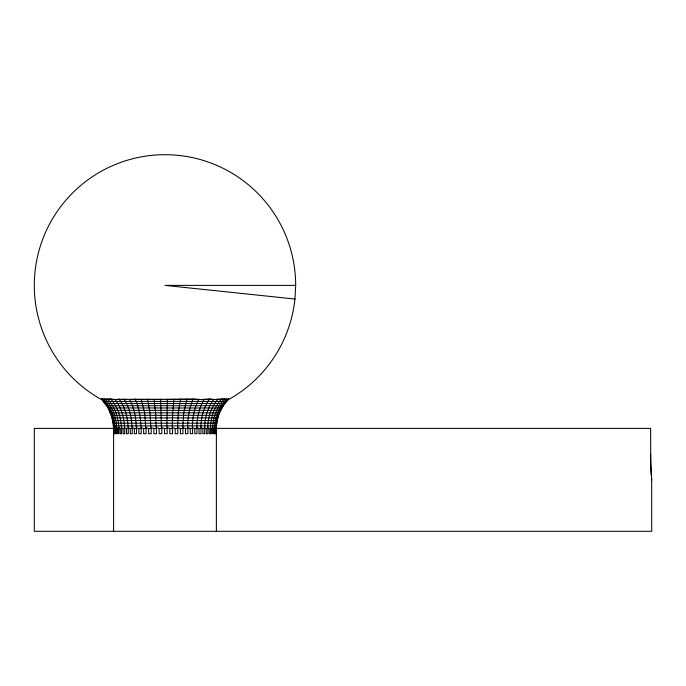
<?xml version="1.0" encoding="UTF-8"?>
<svg xmlns="http://www.w3.org/2000/svg" width="686" height="686" viewBox="0 0 686 686"><rect width="100%" height="100%" fill="white"/><g stroke="black" fill="none" stroke-linecap="round" stroke-linejoin="round"><path stroke-width="1.03" d="M166.87 428.553L167.315 399.312L193.16 398.969L202.104 399.621L209.633 398.858L213.277 399.449M215.833 427.661L215.867 428.553L216.399 428.553L216.373 427.661L216.133 433.698M172.237 428.553L172.675 412.809L173.97 399.209M177.52 428.553L178.283 412.809L180.564 399.063M216.407 425.869C216.973 415.793 221.621 406.241 228.695 399.132L227.855 399.175C218.697 408.041 214.692 421.161 215.713 433.698L215.138 433.698L214.641 427.661L214.538 433.698L213.698 433.698L213.698 428.553L212.96 427.661L212.823 428.553L211.725 428.553L210.748 427.661L210.593 428.553L209.239 428.553L208.038 427.661L207.849 428.553L206.263 428.553L204.857 427.661L204.642 428.553L202.842 428.553L201.238 427.661L201.007 428.553L199 428.553L197.225 427.661L196.968 428.553L194.79 428.553L192.86 427.661L192.586 428.553L190.245 428.553L188.187 427.661L187.895 428.553L185.434 428.553L183.256 427.661L182.956 428.553L180.392 428.553L178.128 427.661L177.82 428.553L175.187 428.553L172.863 427.661L172.546 428.553L169.871 428.553L167.504 427.661L167.187 428.553L164.494 428.553L162.119 427.661L161.802 428.553L159.126 428.553L156.76 427.661L156.451 428.553L153.818 428.553L151.495 427.661L151.194 428.553L148.639 428.553L146.384 427.661L146.092 428.553L143.64 428.553L141.47 427.661L141.196 428.553L138.872 428.553L136.814 427.661L136.557 428.553L134.387 428.553L132.467 427.661L132.235 428.553L130.237 428.553L128.479 427.661L128.265 428.553L126.473 428.553L124.886 427.661L124.706 428.553L123.128 428.553L121.739 427.661L121.585 428.553L120.247 428.553L119.064 427.661L118.935 428.553L117.846 428.553L116.886 427.661L116.791 433.698L115.968 433.698L115.968 428.553L115.239 427.661L115.179 433.698L114.631 433.698L114.631 428.553L114.142 427.661L114.108 428.553L113.567 428.553L113.619 427.661L113.833 433.698M182.665 428.553L183.745 412.809L186.961 399.063M187.621 428.553C187.698 418.494 189.044 408.239 193.16 398.969M192.329 428.553C192.389 418.537 194.112 408.316 198.786 399.372M196.736 428.553C196.796 418.366 198.94 407.93 204.359 399.183M200.792 428.553C200.844 418.117 203.468 407.415 209.633 398.858M204.454 428.553L205.063 420.527L206.863 412.809L209.787 405.692L213.715 399.449L227.855 399.175M207.686 428.553C207.712 417.954 211.117 407.184 218.054 399.063M210.456 428.553C210.465 417.808 214.246 406.952 221.561 398.995M212.72 428.553C212.72 417.697 216.827 406.781 224.416 398.952L226.8 399.449M214.469 428.553C214.461 417.637 218.791 406.721 226.543 398.995M215.979 426.761L215.867 433.698L216.399 433.698M216.322 433.698C215.515 421.144 219.46 407.964 228.695 399.132M113.533 399.449C110.026 398.292 103.449 399.972 101.708 399.08L113.533 399.449C131.318 399.183 149.376 399.432 167.315 399.312M216.322 428.553L216.356 427.661L216.364 428.553M650.62 454.123A25.639 2.178 -90 0 0 650.731 462.072L650.808 464.594A25.716 1.741 -90 0 0 651.108 471.342L651.691 479.848L650.997 469.25A25.699 1.844 -90 0 1 650.731 462.072L650.628 428.398L215.37 428.398M228.267 399.08L228.292 399.595L230.325 398.557A130.683 130.683 0 0 0 294.954 299.045L295.675 285.385A130.683 130.683 0 0 0 99.642 172.203A130.683 130.683 0 0 0 99.642 398.557L101.682 399.595L101.271 399.132L102.12 399.175M216.416 422.302L216.707 420.527M114.193 427.661L113.936 433.698M217.316 417.903L218.088 415.33M219.031 412.809L220.129 410.348M223.319 404.963L224.356 403.497M224.922 402.802L227.872 399.449M224.416 398.952L216.407 399.449M295.675 285.385L164.983 285.385L294.954 299.045M117.074 399.449L126.73 399.449M131.541 399.449L152.644 399.449M153.218 399.449L163.268 399.449M166.252 399.449L176.251 399.449M177.58 399.449L199.034 399.449M203.047 399.449L213.715 399.449M227.075 399.449L228.464 399.449M226.62 401.421L103.346 401.421L108.148 407.973M105.061 403.497L224.914 403.497M106.63 405.692L223.344 405.692M221.921 407.973L108.054 407.973L112.255 417.903L113.602 428.553M220.652 410.348L109.323 410.348L111.381 415.33L113.216 423.185L216.759 423.185M110.437 412.809L219.537 412.809M111.381 415.33L218.585 415.33M112.17 417.903L217.805 417.903M112.778 420.527L217.196 420.527M113.482 425.869L216.493 425.869M114.382 428.398L34.3 428.398L34.3 531.307L651.7 531.307L651.7 479.746M114.631 428.553L115.179 428.553M115.968 428.553L116.791 428.553M213.698 428.553L214.538 428.553M215.138 428.553L215.713 428.553L215.773 427.661L216.03 433.698M113.567 433.698L114.108 433.698L114.108 428.553M101.708 399.08C109.563 406.721 114.065 417.611 114.047 428.553M101.682 399.595L106.724 405.692M103.097 399.183C110.78 406.884 115.102 417.705 115.085 428.553M104.752 398.875C112.461 406.669 116.671 417.628 116.671 428.553M107.685 399.192C114.956 407.098 118.781 417.868 118.781 428.553M110.695 398.926C117.821 407.004 121.379 417.86 121.396 428.553M104.229 401.421L105.352 402.802M118.987 398.952C125.246 407.433 127.99 418.117 128.033 428.553M115.042 399.509C121.439 407.724 124.475 418.22 124.5 428.553M123.917 398.978C129.62 407.69 131.918 418.254 131.978 428.553M129.594 399.518C134.396 408.367 136.222 418.563 136.291 428.553M135.022 398.978C139.361 408.17 140.827 418.469 140.913 428.553M141.205 399.235L144.626 412.809L145.792 428.553M147.439 398.969L150.028 412.809L150.886 428.553M154.041 399.329L155.602 412.809L156.142 428.553M160.644 399.192L161.484 428.553M216.373 427.661L216.373 531.307M212.823 428.553L212.823 433.698L211.725 433.698L211.725 428.553M210.593 428.553L210.593 433.698L209.239 433.698L209.239 428.553M207.849 428.553L207.849 433.698L206.263 433.698L206.263 428.553M204.642 428.553L204.642 433.698L202.842 433.698L202.842 428.553M201.007 428.553L201.007 433.698L199 433.698L199 428.553M196.968 428.553L196.968 433.698L194.79 433.698L194.79 428.553M192.586 428.553L192.586 433.698L190.245 433.698L190.245 428.553M187.895 428.553L187.895 433.698L185.434 433.698L185.434 428.553M182.956 428.553L182.956 433.698L180.392 433.698L180.392 428.553M177.82 428.553L177.82 433.698L175.187 433.698L175.187 428.553M172.546 428.553L172.546 433.698L169.871 433.698L169.871 428.553M167.187 428.553L167.187 433.698L164.494 433.698L164.494 428.553M161.802 428.553L161.802 433.698L159.126 433.698L159.126 428.553M156.451 428.553L156.451 433.698L153.818 433.698L153.818 428.553M151.194 428.553L151.194 433.698L148.639 433.698L148.639 428.553M146.092 428.553L146.092 433.698L143.64 433.698L143.64 428.553M141.196 428.553L141.196 433.698L138.872 433.698L138.872 428.553M136.557 428.553L136.557 433.698L134.387 433.698L134.387 428.553M132.235 428.553L132.235 433.698L130.237 433.698L130.237 428.553M128.265 428.553L128.265 433.698L126.473 433.698L126.473 428.553M124.706 428.553L124.706 433.698L123.128 433.698L123.128 428.553M121.585 428.553L121.585 433.698L120.247 433.698L120.247 428.553M118.935 428.553L118.935 433.698L117.846 433.698L117.846 428.553M113.593 427.661L113.593 531.307"/></g></svg>
